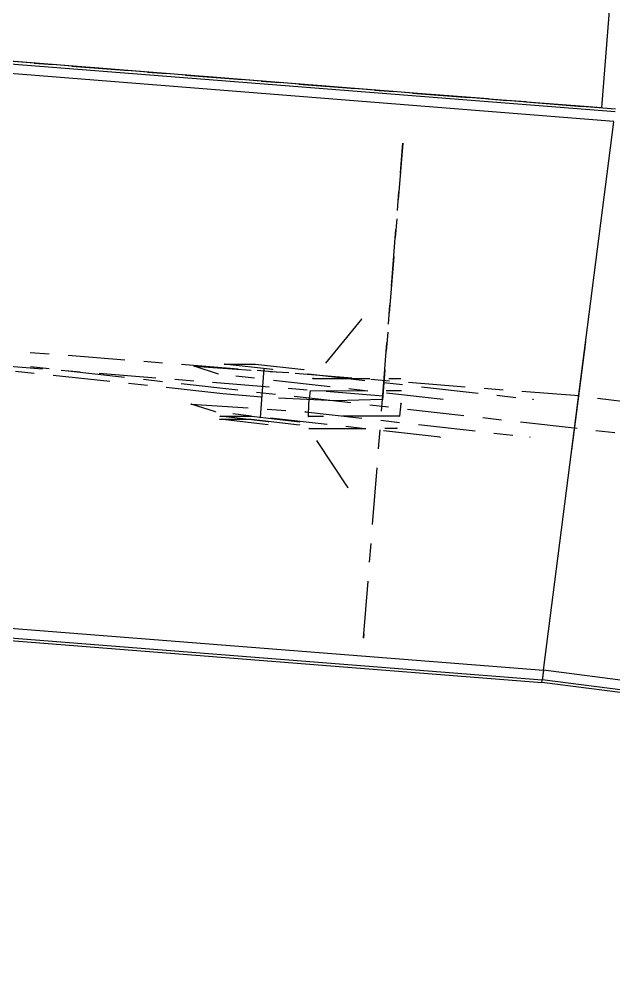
# Model space of a CAD drawing. Header units: millimetres. Extents: x 2368 to 8313, y 7493 to 11698.
# Drawn here: x 5893.9 to 5925.3, y 11402.4 to 11452.7 of the extents above; entities that cross this region are included whole.
import ezdxf

# ---------------------------------------------------------------- set-up
doc = ezdxf.new("R2010")
doc.units = ezdxf.units.MM
doc.linetypes.add('XKITLINE00', pattern=[0])
doc.linetypes.add('XKITLINE03', pattern=[6, 3, -1, 1, -1])

msp = doc.modelspace()

# ---------------------------------------------------------------- linework, layer by layer
at = {"color": 8, "linetype": 'XKITLINE00'}
for p, q in [((5925.32, 11447.8069), (5590.8921, 11474.2433)), ((5925.3389, 11447.9544), (5590.8966, 11474.392)), ((5925.2557, 11447.3055), (5590.8768, 11473.7381)), ((5925.0397, 11453.5956), (5924.5983, 11448.013)), ((5921.5414, 11418.3524), (5925.2534, 11447.2884)), ((5921.5392, 11418.3352), (5589.9954, 11444.5436)), ((5921.4749, 11417.8339), (5589.9801, 11444.0384)), ((5923.0311, 11429.9647), (5923.7638, 11435.676)), ((5923.2073, 11431.3387), (5923.2071, 11431.337)), ((5923.019, 11429.8713), (5923.0186, 11429.8679)), ((5921.456, 11417.6863), (5890.4395, 11420.1381)), ((5921.5392, 11418.3352), (5921.4749, 11417.8339)), ((5921.5414, 11418.3524), (5921.4772, 11417.8516)), ((6252.8265, 11375.8535), (5921.5414, 11418.3524)), ((5921.456, 11417.6863), (5921.4749, 11417.8339)), ((6182.8315, 11384.174), (5921.4583, 11417.7042)), ((6252.7623, 11375.3528), (5921.4772, 11417.8516))]:
    msp.add_line(p, q, dxfattribs=at)
at = {"color": 8, "linetype": 'XKITLINE03'}
for p, q in [((5591.637, 11474.3335), (5924.5983, 11448.013)), ((5924.5984, 11448.013), (5591.6371, 11474.3335)), ((5923.3973, 11432.8204), (5590.436, 11459.1408)), ((5923.3974, 11432.8204), (5590.4361, 11459.1408)), ((5914.1222, 11446.1568), (5913.0691, 11432.8357)), ((5914.1057, 11445.9481), (5914.1222, 11446.1568)), ((5913.0526, 11432.627), (5914.1057, 11445.9481)), ((6036.5882, 11418.2997), (5872.5882, 11436.8368)), ((5911.952, 11436.8772), (5909.3855, 11433.7361)), ((5892.1346, 11434.4927), (5913.0693, 11432.8378)), ((5904.7132, 11434.4966), (5906.3637, 11434.5004)), ((5907.2549, 11434.2093), (5904.7132, 11434.4966)), ((5906.3637, 11434.5004), (5908.9054, 11434.2131)), ((5904.641, 11432.9418), (5892.1181, 11434.2839)), ((5904.4123, 11433.9712), (5903.1341, 11434.3886)), ((5903.1341, 11434.3886), (5909.1466, 11433.9819)), ((5906.803, 11434.2752), (5906.5984, 11431.6868)), ((5909.1466, 11433.9819), (5920.9856, 11432.6438)), ((5916.2513, 11432.633), (5904.4123, 11433.9712)), ((5909.3855, 11433.7361), (5914.0227, 11433.7466)), ((5909.1733, 11432.4217), (5909.2552, 11433.0987)), ((5909.2552, 11433.0987), (5914.0522, 11433.1096)), ((5906.6827, 11432.7535), (5904.641, 11432.9418)), ((5910.5622, 11432.5715), (5906.6827, 11432.7535)), ((5913.0528, 11432.6291), (5910.5622, 11432.5715)), ((5912.0596, 11420.0645), (5913.0526, 11432.627)), ((5913.0693, 11432.8378), (5913.0528, 11432.6291)), ((6254.6825, 11390.3215), (5923.3973, 11432.8204)), ((6254.6825, 11390.3215), (5923.3974, 11432.8204)), ((5904.2549, 11431.9801), (5902.9767, 11432.3975)), ((5902.9767, 11432.3975), (5908.9892, 11431.9909)), ((5916.0939, 11430.642), (5904.2549, 11431.9801)), ((5908.9892, 11431.9909), (5920.8282, 11430.6527)), ((5909.1481, 11431.7448), (5909.1733, 11432.4217)), ((5914.0271, 11432.4328), (5913.9453, 11431.7557)), ((5904.4834, 11431.5897), (5906.1339, 11431.5934)), ((5907.0251, 11431.3024), (5904.4834, 11431.5897)), ((5904.496, 11431.749), (5906.1465, 11431.7527)), ((5907.0377, 11431.4617), (5904.496, 11431.749)), ((5906.1339, 11431.5934), (5908.6756, 11431.3062)), ((5906.1465, 11431.7527), (5908.6882, 11431.4654)), ((5913.9453, 11431.7557), (5909.1481, 11431.7448)), ((5909.1777, 11431.1079), (5913.8149, 11431.1184)), ((5911.2484, 11427.9772), (5909.1777, 11431.1079)), ((5912.0761, 11420.2732), (5912.0596, 11420.0645))]:
    msp.add_line(p, q, dxfattribs=at)
at = {"color": 8, "linetype": 'XKITLINE00'}
for centre in [(5924.5983, 11448.013), (5924.5984, 11448.013), (5914.1222, 11446.1568), (5914.1222, 11446.1568), (5914.1057, 11445.9481), (5914.1057, 11445.9481), (5911.952, 11436.8772), (5904.7132, 11434.4966), (5904.7132, 11434.4966), (5906.3637, 11434.5004), (5906.3637, 11434.5004), (5903.1341, 11434.3886), (5903.1341, 11434.3886), (5906.803, 11434.2752), (5907.2549, 11434.2093), (5908.9054, 11434.2131), (5909.1466, 11433.9819), (5909.1466, 11433.9819), (5904.4123, 11433.9712), (5904.4123, 11433.9712), (5909.3855, 11433.7361), (5909.3855, 11433.7361), (5914.0227, 11433.7466), (5909.2552, 11433.0987), (5909.2552, 11433.0987), (5914.0522, 11433.1096), (5904.641, 11432.9418), (5904.641, 11432.9418), (5906.6827, 11432.7535), (5906.6827, 11432.7535), (5910.5622, 11432.5715), (5910.5622, 11432.5715), (5913.0526, 11432.627), (5913.0526, 11432.627), (5913.0528, 11432.6291), (5913.0528, 11432.6291), (5913.0691, 11432.8357), (5913.0693, 11432.8378), (5913.0693, 11432.8378), (5916.2513, 11432.633), (5920.9856, 11432.6438), (5923.3973, 11432.8204), (5923.3973, 11432.8204), (5923.3974, 11432.8204), (5923.3974, 11432.8204), (5902.9767, 11432.3975), (5902.9767, 11432.3975), (5904.2549, 11431.9801), (5904.2549, 11431.9801), (5908.9892, 11431.9909), (5908.9892, 11431.9909), (5909.1733, 11432.4217), (5909.1733, 11432.4217), (5914.0271, 11432.4328), (5904.4834, 11431.5897), (5904.4834, 11431.5897), (5904.496, 11431.749), (5904.496, 11431.749), (5906.1339, 11431.5934), (5906.1339, 11431.5934), (5906.1465, 11431.7527), (5906.1465, 11431.7527), (5906.5984, 11431.6868), (5908.6882, 11431.4654), (5909.1481, 11431.7448), (5909.1481, 11431.7448), (5913.9453, 11431.7557), (5913.9453, 11431.7557), (5907.0251, 11431.3024), (5907.0377, 11431.4617), (5908.6756, 11431.3062), (5909.1777, 11431.1079), (5909.1777, 11431.1079), (5913.8149, 11431.1184), (5916.0939, 11430.642), (5920.8282, 11430.6527), (5911.2484, 11427.9772), (5912.0596, 11420.0645), (5912.0596, 11420.0645), (5912.0761, 11420.2732)]:
    msp.add_circle(centre, 0.004, dxfattribs=at)

doc.saveas('drawing.dxf')
